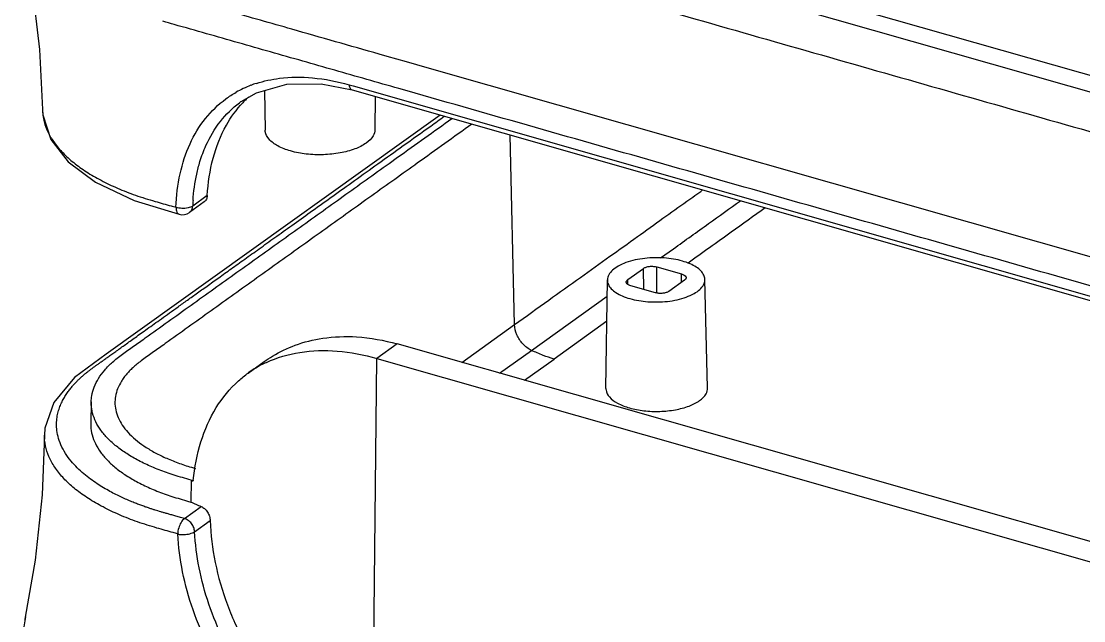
# Model space of a CAD drawing. Header units: millimetres. Extents: x 221 to 563, y 144 to 381.
# Drawn here: x 326.66 to 360.66, y 183.89 to 203.1 of the extents above; entities that cross this region are included whole.
import ezdxf

# ---------------------------------------------------------------- set-up
doc = ezdxf.new("R2010")
doc.units = ezdxf.units.MM
doc.layers.add('06___PRT_ALL_SURFS', color=7, linetype='Continuous')

# ---------------------------------------------------------------- blocks, each defined once
blk = doc.blocks.new('u31')
at = {"color": 7, "linetype": 'Continuous'}
for p, q in [((-84.08, 72.385), (-82.809, 72.132)), ((-82.936, 72.344), (-82.762, 72.295)), ((-82.809, 72.132), (-15.385, 52.885)), ((-82.762, 72.295), (-15.512, 53.098)), ((-87.37, 71.652), (-87.363, 71.657)), ((-95.513, 71.336), (-95.513, 71.331)), ((-76.145, 62.498), (-76.319, 70.279)), ((-91.748, 67.596), (-89.908, 67.03)), ((-88.753, 67.793), (-89.35, 67.366)), ((-88.873, 67.539), (-89.479, 67.104)), ((-89.908, 67.03), (-89.907, 67.03)), ((-70.15, 65.235), (-69.623, 65.613)), ((-71.501, 64.344), (-70.855, 64.806)), ((-70.836, 63.938), (-70.855, 64.806)), ((-70.308, 63.804), (-70.303, 64.864)), ((-70.303, 64.864), (-69.292, 64.576)), ((-69.293, 64.237), (-69.292, 64.576)), ((-72.396, 59.876), (-72.335, 64.331)), ((-71.497, 64.147), (-71.501, 64.344)), ((-70.368, 63.805), (-71.379, 64.093)), ((-69.17, 64.325), (-69.816, 63.862)), ((-68.222, 59.901), (-68.336, 64.354)), ((-75.449, 61.44), (-72.344, 63.664)), ((-78.312, 60.946), (-76.145, 62.498)), ((-72.358, 62.634), (-74.523, 61.083)), ((-80.957, 61.701), (-81.792, 61.104)), ((-13.533, 42.455), (-80.957, 61.701)), ((-81.961, 44.891), (-81.792, 61.104)), ((-81.792, 61.104), (-14.367, 41.857)), ((-76.758, 60.502), (-75.449, 61.44)), ((-75.739, 60.212), (-74.523, 61.083)), ((-87.073, 60.508), (-86.415, 60.98)), ((-93.513, 59.33), (-93.533, 58.44)), ((-95.434, 57.958), (-95.434, 57.961)), ((-89.417, 56.112), (-89.428, 55.212)), ((-89.693, 54.532), (-89, 55.029)), ((-89.27, 53.991), (-88.633, 54.448))]:
    blk.add_line(p, q, dxfattribs=at)
for points in [[(-87.363, 71.656), (-86.737, 72.019), (-85.494, 72.374), (-84.08, 72.385)], [(-95.513, 71.336), (-95.5, 71.116), (-95.177, 70.103), (-94.458, 69.181), (-93.337, 68.342), (-91.748, 67.596)], [(-79.194, 71.1), (-90.012, 63.351), (-92.9, 61.282)], [(-92.9, 61.282), (-94.195, 60.319), (-95.053, 59.3), (-95.416, 58.246), (-95.434, 57.958)]]:
    blk.add_lwpolyline(points, dxfattribs=at)
for centre, radius, start, end in [((-85.302, 67.986), 4.644, 108.023, 110.9745), ((-85.362, 68.139), 4.48, 110.9601, 119.5343), ((-84.179, 68.67), 4.282, 133.9368, 136.6921), ((-84.218, 68.71), 4.226, 132.1215, 133.9289), ((-93.455, 71.365), 2.058, 180.9603, 187.7605), ((-80.924, 67.019), 8.433, 176.078, 177.6442), ((-89.771, 67.51), 0.5, 254.1098, 305.7829), ((-84.346, 56.697), 4.686, 115.7992, 125.5482), ((-84.354, 56.713), 4.668, 114.8942, 115.7971), ((-72.02, 96.172), 43.675, 246.5262, 246.6486), ((-80.044, 55.144), 9.335, 174.1579, 174.2781), ((-71.499, 96.511), 45.023, 246.5325, 247.1251)]:
    blk.add_arc(centre, radius, start, end, dxfattribs=at)
for points, start_tangent, end_tangent in [([(-86.739, 72.402), (-85.786, 72.612), (-84.434, 72.629), (-82.936, 72.344)], (0.950878, 0.309565), (0.961636, -0.27433)), ([(-90.04, 67.313), (-89.864, 68.691), (-89.459, 69.919), (-88.828, 70.956), (-87.988, 71.766), (-87.57, 72.036)], (0.041892, 0.999122), (0.869802, 0.493402)), ([(-82.936, 72.344), (-82.886, 72.192), (-82.809, 72.132)], (0.122899, -0.992419), (0.949558, -0.313591)), ([(-89.052, 69.191), (-88.806, 69.85), (-88.215, 70.838), (-87.427, 71.61), (-87.37, 71.652)], (0.292685, 0.956209), (0.813171, 0.582025)), ([(-88.753, 67.793), (-88.512, 69.333), (-87.968, 70.687), (-87.295, 71.607)], (0.057212, 0.998362), (0.68601, 0.727592)), ([(-95.495, 71.088), (-95.443, 70.827), (-95.279, 70.388), (-95.261, 70.352)], (0.134344, -0.990935), (0.451007, -0.89252)), ([(-89.693, 54.532), (-89.897, 54.59), (-90.083, 54.643), (-90.25, 54.69), (-90.401, 54.733), (-90.536, 54.772), (-90.66, 54.809), (-90.776, 54.843), (-90.89, 54.878), (-91.007, 54.915), (-91.134, 54.957), (-91.276, 55.006), (-91.435, 55.063), (-91.609, 55.128), (-91.797, 55.202), (-91.999, 55.286), (-92.213, 55.381), (-92.44, 55.489), (-92.682, 55.613), (-92.939, 55.755), (-93.206, 55.918), (-93.477, 56.102), (-93.749, 56.31), (-94.017, 56.546), (-94.275, 56.815), (-94.514, 57.124), (-94.715, 57.47), (-94.852, 57.822), (-94.92, 58.144), (-94.936, 58.43), (-94.915, 58.686), (-94.866, 58.918), (-94.797, 59.131), (-94.712, 59.328), (-94.616, 59.508), (-94.513, 59.671), (-94.407, 59.818), (-94.301, 59.95), (-94.196, 60.068), (-94.095, 60.175), (-93.995, 60.272), (-93.896, 60.363), (-93.798, 60.449), (-93.703, 60.528), (-93.612, 60.599), (-93.524, 60.665), (-93.437, 60.729), (-93.349, 60.794), (-93.256, 60.86), (-93.155, 60.932), (-93.043, 61.012), (-92.918, 61.101), (-92.781, 61.199), (-92.631, 61.307), (-92.47, 61.422), (-92.297, 61.546), (-92.113, 61.678), (-91.916, 61.819), (-91.701, 61.973), (-91.468, 62.14), (-91.214, 62.322), (-90.935, 62.522), (-90.631, 62.74), (-90.302, 62.975), (-89.949, 63.228), (-89.567, 63.502), (-89.153, 63.798), (-88.706, 64.119), (-88.223, 64.464), (-87.705, 64.835), (-87.147, 65.235), (-86.546, 65.666), (-85.896, 66.132), (-85.191, 66.636), (-84.429, 67.182), (-83.605, 67.773), (-82.714, 68.411), (-81.75, 69.101), (-80.709, 69.847), (-79.585, 70.652), (-79.026, 71.052)], (-0.96166, 0.274245), (0.81295, 0.582333)), ([(-93.513, 59.33), (-93.489, 59.576), (-93.389, 59.933), (-93.212, 60.285), (-92.961, 60.628), (-92.637, 60.958), (-92.451, 61.115), (-92.234, 61.279), (-91.776, 61.607), (-91.301, 61.947), (-90.361, 62.621), (-89.418, 63.296), (-88.477, 63.971), (-86.593, 65.32), (-84.709, 66.669), (-82.826, 68.019), (-80.942, 69.368), (-78.715, 70.963)], (0.023859, 0.999715), (0.81295, 0.582333)), ([(-77.895, 70.729), (-80.121, 69.134), (-82.005, 67.785), (-83.889, 66.435), (-85.772, 65.086), (-87.656, 63.737), (-88.598, 63.062), (-89.54, 62.387), (-90.48, 61.714), (-90.956, 61.373), (-91.409, 61.048), (-91.607, 60.899), (-91.768, 60.763), (-91.917, 60.62), (-92.054, 60.471), (-92.173, 60.321), (-92.275, 60.17), (-92.43, 59.861), (-92.518, 59.546), (-92.539, 59.26)], (-0.81295, -0.582333), (0.025291, -0.99968)), ([(-95.261, 70.352), (-95.02, 69.959), (-94.671, 69.544), (-94.233, 69.147), (-93.711, 68.772), (-93.11, 68.422), (-92.436, 68.101), (-91.695, 67.812), (-91.302, 67.68), (-90.894, 67.557), (-90.236, 67.369), (-90.04, 67.313)], (0.451007, -0.89252), (0.961664, -0.27423)), ([(-89.337, 67.596), (-89.185, 68.679), (-89.052, 69.191)], (0.068491, 0.997652), (0.292685, 0.956209)), ([(-76.145, 62.498), (-74.744, 63.502), (-73.441, 64.435), (-72.231, 65.302), (-71.104, 66.109), (-70.055, 66.861), (-69.076, 67.562), (-68.427, 68.026)], (0.81295, 0.582333), (0.812988, 0.58228)), ([(-88.753, 67.793), (-88.789, 67.643), (-88.873, 67.539)], (-0.057212, -0.998362), (-0.815305, -0.579032)), ([(-69.623, 65.613), (-68.183, 66.645), (-66.874, 67.583)], (0.812901, 0.582402), (0.812806, 0.582534)), ([(-90.039, 67.313), (-90.001, 67.119), (-89.908, 67.03)], (0.082079, -0.996626), (0.960773, -0.277335)), ([(-89.793, 67.267), (-90.039, 67.313)], (-0.998562, 0.053602), (-0.945799, 0.324753)), ([(-89.541, 67.287), (-89.793, 67.267)], (-0.9768, -0.214154), (-0.998562, 0.053602)), ([(-89.35, 67.366), (-89.541, 67.287)], (-0.807083, -0.590438), (-0.9768, -0.214154)), ([(-89.478, 67.105), (-89.476, 67.107), (-89.386, 67.217), (-89.35, 67.366)], (0.810866, 0.585232), (0.047359, 0.998878)), ([(-65.856, 67.293), (-67.257, 66.288), (-69.024, 65.022)], (-0.812748, -0.582616), (-0.812903, -0.582399)), ([(-69.259, 65.105), (-69.62, 65.186), (-70.001, 65.232), (-70.396, 65.242), (-70.797, 65.216), (-71.197, 65.15), (-71.574, 65.042), (-71.892, 64.898), (-72.129, 64.728), (-72.281, 64.536), (-72.335, 64.335), (-72.335, 64.331)], (-0.96159, 0.274491), (-0.012497, -0.999922)), ([(-68.336, 64.355), (-68.376, 64.525), (-68.496, 64.7), (-68.687, 64.857), (-68.943, 64.993), (-69.259, 65.105)], (-0.029145, 0.999575), (-0.96159, 0.274491)), ([(-70.855, 64.806), (-70.747, 64.858), (-70.604, 64.887), (-70.449, 64.889), (-70.303, 64.864)], (0.81295, 0.582333), (0.96159, -0.274491)), ([(-69.292, 64.576), (-69.179, 64.527), (-69.116, 64.462), (-69.108, 64.422)], (0.96159, -0.274491), (-0.000129, -1)), ([(-72.335, 64.331), (-72.295, 64.143), (-72.175, 63.969), (-71.984, 63.812), (-71.728, 63.676), (-71.412, 63.563)], (-0.012497, -0.999922), (0.96159, -0.274491)), ([(-71.563, 64.243), (-71.558, 64.277), (-71.501, 64.344)], (-0.031428, 0.999506), (0.81295, 0.582333)), ([(-71.379, 64.093), (-71.492, 64.142), (-71.555, 64.206), (-71.563, 64.243)], (-0.96159, 0.274491), (-0.031428, 0.999506)), ([(-71.412, 63.563), (-71.051, 63.482), (-70.67, 63.437), (-70.275, 63.426), (-69.874, 63.452), (-69.474, 63.518), (-69.097, 63.627), (-68.779, 63.771), (-68.542, 63.941), (-68.39, 64.133), (-68.336, 64.334), (-68.336, 64.355)], (0.96159, -0.274491), (-0.029145, 0.999575)), ([(-69.113, 64.392), (-69.17, 64.325)], (-0.324106, -0.946021), (-0.81295, -0.582333)), ([(-69.108, 64.422), (-69.113, 64.392)], (-0.000129, -1), (-0.324106, -0.946021)), ([(-69.816, 63.862), (-69.924, 63.811), (-70.067, 63.782), (-70.222, 63.779), (-70.368, 63.805)], (-0.81295, -0.582333), (-0.96159, 0.274491)), ([(-75.449, 61.44), (-75.801, 61.701), (-76.05, 62.08), (-76.145, 62.498)], (-0.902108, 0.43151), (-0.022349, 0.99975)), ([(-86.421, 60.975), (-86.07, 61.206), (-85.145, 61.649), (-84.017, 61.936), (-82.624, 61.993), (-80.957, 61.701)], (0.812075, 0.583553), (0.961591, -0.274486)), ([(-86.319, 60.947), (-84.961, 61.355), (-83.42, 61.406), (-81.792, 61.104)], (0.907088, 0.420942), (0.961591, -0.274485)), ([(-74.523, 61.083), (-74.971, 61.234), (-75.449, 61.44)], (-0.96159, 0.274491), (-0.902108, 0.43151)), ([(-89.33, 56.094), (-89.013, 57.68), (-88.383, 59.086), (-87.467, 60.192), (-87.071, 60.509)], (0.101788, 0.994806), (0.813573, 0.581463)), ([(-72.395, 59.876), (-72.392, 59.814), (-72.252, 59.524), (-71.921, 59.27), (-71.432, 59.076)], (-0.030244, -0.999543), (0.96159, -0.274491)), ([(-71.432, 59.076), (-70.834, 58.96), (-70.184, 58.934), (-69.546, 59.001), (-68.983, 59.154), (-68.55, 59.378), (-68.289, 59.652), (-68.223, 59.902)], (0.96159, -0.274491), (-0.00883, 0.999961)), ([(-89.417, 56.112), (-89.77, 56.213), (-90.117, 56.317), (-90.43, 56.422), (-91.028, 56.656), (-91.573, 56.915), (-92.058, 57.197), (-92.479, 57.5), (-92.833, 57.821), (-93.115, 58.156), (-93.323, 58.502), (-93.456, 58.856), (-93.511, 59.215), (-93.513, 59.33)], (-0.961925, 0.273315), (0.023859, 0.999715)), ([(-92.539, 59.26), (-92.538, 59.23), (-92.489, 58.914), (-92.373, 58.602), (-92.189, 58.298), (-91.941, 58.003), (-91.26, 57.455), (-90.833, 57.206), (-90.355, 56.979), (-89.826, 56.773), (-89.555, 56.682), (-89.239, 56.587), (-89.231, 56.584)], (0.025291, -0.99968), (0.960376, -0.278707)), ([(-93.533, 58.44), (-93.532, 58.325), (-93.477, 57.964), (-93.344, 57.609), (-93.135, 57.262), (-92.851, 56.925), (-92.496, 56.604), (-92.074, 56.3), (-91.588, 56.017), (-91.041, 55.756), (-90.441, 55.522), (-90.126, 55.417), (-89.779, 55.312), (-89.428, 55.212)], (-0.023669, -0.99972), (0.960881, -0.276961)), ([(-89.96, 53.898), (-90.156, 53.954), (-90.815, 54.142), (-91.222, 54.265), (-91.615, 54.396), (-92.356, 54.686), (-93.03, 55.007), (-93.631, 55.356), (-94.153, 55.732), (-94.591, 56.129), (-94.941, 56.544), (-95.199, 56.973), (-95.363, 57.412), (-95.432, 57.857), (-95.434, 57.958)], (-0.961664, 0.274231), (0.003638, 0.999993)), ([(-89, 55.029), (-88.863, 54.939), (-88.746, 54.799), (-88.665, 54.626), (-88.633, 54.448)], (0.921331, -0.38878), (0.035501, -0.99937)), ([(-89.693, 54.532), (-89.827, 54.377), (-89.924, 54.146), (-89.96, 53.898)], (-0.768209, -0.640199), (0.073252, -0.997313)), ([(-89.27, 53.991), (-89.31, 54.165), (-89.403, 54.328), (-89.537, 54.456), (-89.693, 54.532)], (-0.057627, 0.998338), (-0.96159, 0.274491)), ([(-88.633, 54.448), (-88.426, 52.734), (-87.928, 50.991), (-87.149, 49.31), (-86.115, 47.782), (-84.871, 46.496), (-83.467, 45.518), (-81.961, 44.891)], (0.035501, -0.99937), (0.961127, -0.276106)), ([(-89.96, 53.898), (-89.713, 53.876), (-89.461, 53.91), (-89.27, 53.991)], (0.954919, -0.296865), (0.864247, 0.503067)), ([(-82.767, 43.934), (-84.221, 44.515), (-85.55, 45.365), (-86.763, 46.468), (-87.819, 47.78), (-88.684, 49.239), (-89.336, 50.782), (-89.763, 52.351), (-89.96, 53.898)], (-0.961533, 0.274688), (-0.051967, 0.998649)), ([(-82.505, 44.491), (-83.876, 45.041), (-85.128, 45.85), (-86.27, 46.902), (-87.262, 48.153), (-88.074, 49.545), (-88.686, 51.018), (-89.086, 52.515), (-89.27, 53.991)], (-0.961555, 0.274611), (-0.05126, 0.998685))]:
    blk.add_spline(points, degree=3, dxfattribs=dict(at, start_tangent=start_tangent, end_tangent=end_tangent))
at = {"layer": '06___PRT_ALL_SURFS', "color": 7, "linetype": 'Continuous'}
for p, q in [((-6.503, 59.583), (-80.67, 80.754)), ((-7.43, 59.167), (-81.597, 80.338)), ((-81.367, 73.509), (-81.695, 73.603)), ((-80.583, 73.285), (-81.367, 73.509)), ((-80.153, 73.163), (-80.583, 73.285)), ((-80.016, 73.124), (-80.153, 73.163)), ((-48.826, 64.22), (-80.016, 73.124)), ((-86.4, 72.115), (-86.374, 70.476)), ((-81.869, 71.863), (-81.874, 70.503)), ((-96.218, 50.482), (-96.216, 50.49))]:
    blk.add_line(p, q, dxfattribs=at)
for points in [[(-96.385, 78.793), (-95.951, 76.468), (-95.635, 73.789), (-95.513, 71.331)], [(-95.434, 57.961), (-95.526, 55.503), (-95.81, 52.818), (-96.218, 50.482)], [(-96.216, 50.49), (-96.276, 50.088), (-96.176, 48.908), (-95.654, 47.748), (-94.895, 46.846)]]:
    blk.add_lwpolyline(points, dxfattribs=at)
blk.add_arc((-93.977, 50.018), 2.289, 168.2791, 172.0391, dxfattribs=at)
for points, start_tangent, end_tangent in [([(-87.426, 80.384), (-84.844, 79.648), (-82.263, 78.911), (-77.101, 77.437), (-66.777, 74.49), (-56.452, 71.543), (-46.128, 68.596), (-35.804, 65.649), (-25.479, 62.701), (-15.155, 59.754), (-9.993, 58.281), (-7.412, 57.544), (-4.831, 56.807)], (0.959896, -0.280357), (0.963232, -0.268671)), ([(-81.695, 73.603), (-85.281, 74.626), (-87.861, 75.363), (-90.441, 76.1)], (-0.961596, 0.274468), (-0.961492, 0.274832)), ([(-7.985, 51.378), (-8.457, 51.513), (-9.775, 51.889), (-12.408, 52.64), (-15.042, 53.392), (-17.676, 54.144), (-22.943, 55.648), (-28.211, 57.151), (-33.478, 58.655), (-38.746, 60.159), (-49.281, 63.166), (-59.816, 66.173), (-65.083, 67.677), (-70.351, 69.181), (-75.619, 70.684), (-80.886, 72.188), (-83.52, 72.94), (-86.154, 73.692), (-88.787, 74.443), (-90.105, 74.819), (-90.577, 74.954)], (-0.961497, 0.274816), (-0.961683, 0.274165)), ([(-85.335, 69.626), (-85.861, 69.836), (-86.218, 70.11), (-86.37, 70.422), (-86.373, 70.475)], (-0.96159, 0.274491), (0.001008, 0.999999)), ([(-81.875, 70.503), (-81.946, 70.247), (-82.228, 69.952), (-82.695, 69.711), (-83.301, 69.546), (-83.989, 69.474), (-84.689, 69.501), (-85.335, 69.626)], (-0.02055, -0.999789), (-0.96159, 0.274491))]:
    blk.add_spline(points, degree=3, dxfattribs=dict(at, start_tangent=start_tangent, end_tangent=end_tangent))

msp = doc.modelspace()

# ---------------------------------------------------------------- block references
at = {"xscale": 0.78, "yscale": 0.78, "zscale": 0.78}
msp.add_blockref('u31', (401.838, 144.632), dxfattribs=at)

doc.saveas('drawing.dxf')
